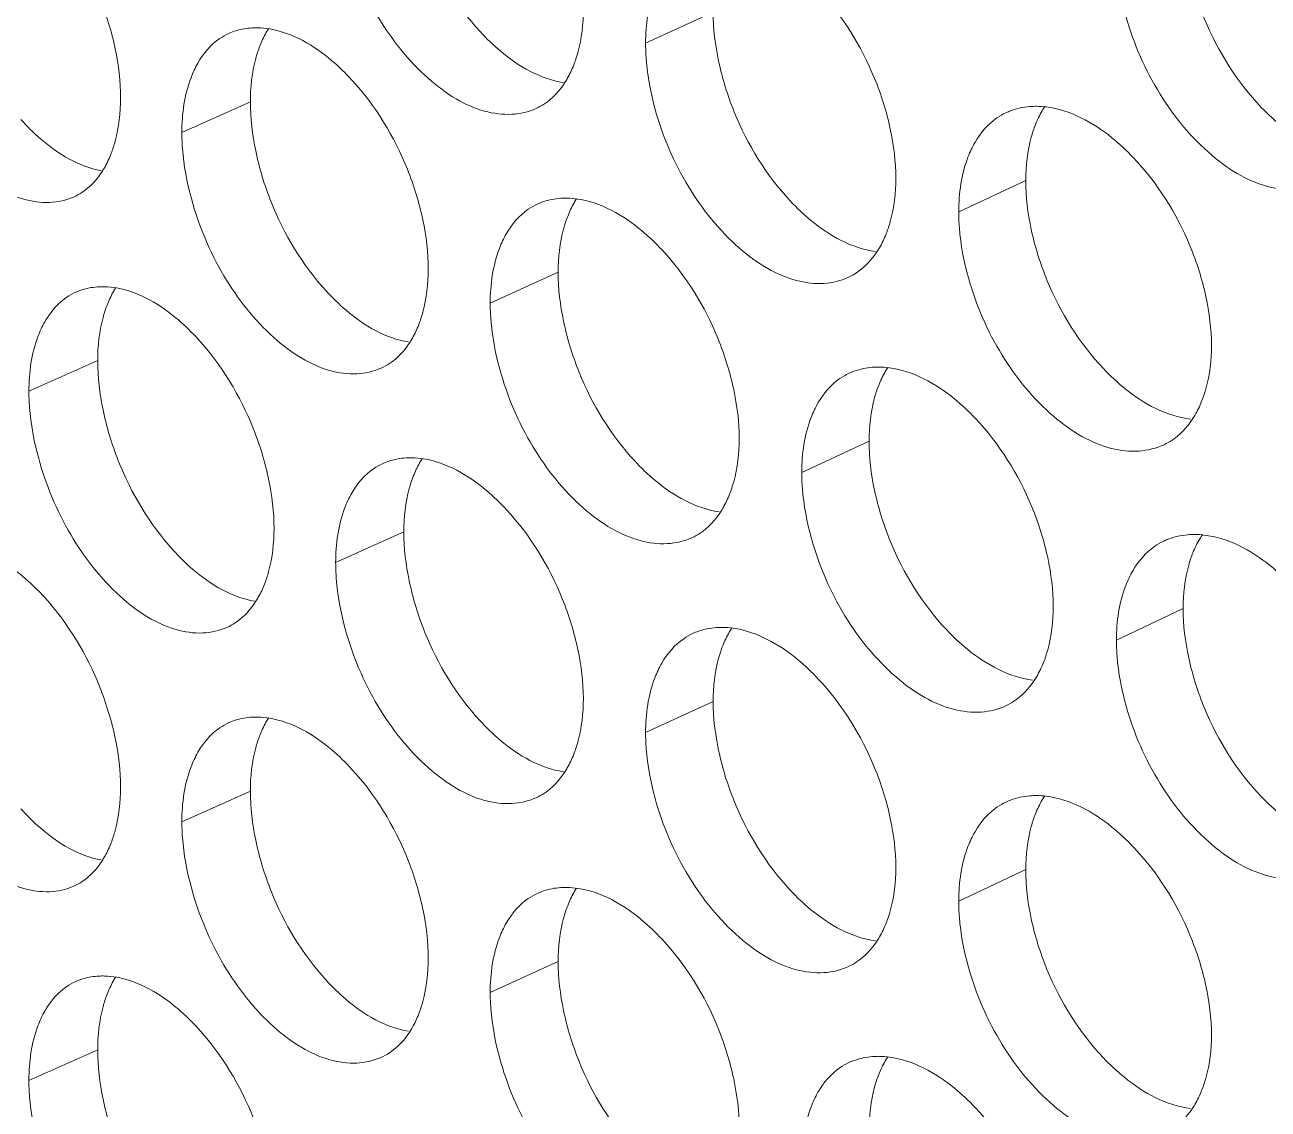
# Model space of a CAD drawing. Header units: millimetres. Extents: x 1177 to 4147, y 93 to 2194.
# Drawn here: x 2559.37 to 2573.57, y 943.65 to 956.04 of the extents above; entities that cross this region are included whole.
import ezdxf

# ---------------------------------------------------------------- set-up
doc = ezdxf.new("R2010")
doc.units = ezdxf.units.MM
doc.header["$LTSCALE"] = 0.1
doc.layers.get('0').update_dxf_attribs({"lineweight": 13})
doc.layers.add('标注', color=251, linetype='Continuous', lineweight=9)

# ---------------------------------------------------------------- blocks, each defined once
blk = doc.blocks.new('02')
at = {"layer": '标注'}
for p, q in [((4436.603, 957.249), (4435.5, 956.741)), ((4429.047, 955.786), (4427.929, 955.286)), ((4441.706, 954.503), (4440.612, 953.99)), ((4434.072, 953.005), (4432.963, 952.5)), ((4426.555, 951.561), (4425.432, 951.063)), ((4426.555, 951.561), (4425.432, 951.063)), ((4439.148, 950.248), (4438.049, 949.737)), ((4431.553, 948.768), (4430.44, 948.265)), ((4431.553, 948.768), (4430.44, 948.265)), ((4444.276, 947.514), (4443.187, 946.999)), ((4436.603, 945.999), (4435.5, 945.491)), ((4436.603, 945.999), (4435.5, 945.491)), ((4429.047, 944.536), (4427.929, 944.036)), ((4441.706, 943.253), (4440.612, 942.74)), ((4441.706, 943.253), (4440.612, 942.74)), ((4434.072, 941.755), (4432.963, 941.25)), ((4426.555, 940.311), (4425.432, 939.813))]:
    blk.add_line(p, q, dxfattribs=at)
for centre, radius, start, end in [((4429.11, 955.981), 1.009, 107.0166, 114.1413), ((4441.831, 954.655), 1.051, 110.5478, 115.181), ((4441.87, 954.31), 1.402, 83.021, 89.4851), ((4434.159, 953.183), 1.026, 108.4653, 114.5554), ((4426.606, 951.763), 1.001, 106.2734, 113.935), ((4426.606, 951.763), 1.001, 106.2734, 113.935), ((4439.261, 950.409), 1.043, 109.8653, 114.9718), ((4439.298, 950.063), 1.393, 82.5184, 89.3404), ((4431.628, 948.954), 1.017, 107.7472, 114.3481), ((4431.628, 948.954), 1.017, 107.7472, 114.3481), ((4444.455, 947.312), 1.411, 83.5175, 89.6286), ((4444.413, 947.658), 1.06, 111.219, 115.391), ((4436.704, 946.168), 1.034, 109.1713, 114.7632), ((4436.704, 946.168), 1.034, 109.1713, 114.7632), ((4436.739, 945.823), 1.384, 82.0095, 89.1943), ((4436.739, 945.823), 1.384, 82.0095, 89.1943), ((4429.11, 944.731), 1.009, 107.0166, 114.1413), ((4441.87, 943.06), 1.402, 83.021, 89.4851), ((4441.87, 943.06), 1.402, 83.021, 89.4851), ((4441.831, 943.405), 1.051, 110.5478, 115.181), ((4441.831, 943.405), 1.051, 110.5478, 115.181), ((4434.159, 941.933), 1.026, 108.4653, 114.5554), ((4426.606, 940.513), 1.001, 106.2734, 113.935), ((4439.298, 938.813), 1.393, 82.5184, 89.3404), ((4439.261, 939.159), 1.043, 109.8653, 114.9718)]:
    blk.add_arc(centre, radius, start, end, dxfattribs=at)
for points, knots in [([(4431.553, 960.018), (4431.553, 959.749), (4431.622, 959.19), (4431.952, 958.109), (4432.41, 957.352), (4432.797, 956.933)], [0, 0, 0, 0, 0.238639, 0.494661, 1, 1, 1, 1]), ([(4426.929, 955.846), (4426.929, 956.116), (4426.86, 956.675), (4426.532, 957.756), (4426.079, 958.514), (4425.696, 958.937)], [0, 0, 0, 0, 0.238635, 0.494751, 1, 1, 1, 1]), ([(4444.276, 958.764), (4444.276, 958.496), (4444.347, 957.937), (4444.686, 956.858), (4445.157, 956.108), (4445.552, 955.695)], [0, 0, 0, 0, 0.238296, 0.493918, 1, 1, 1, 1]), ([(4430.595, 958.436), (4430.715, 957.995), (4431.066, 957.166), (4431.746, 956.306), (4432.379, 955.825), (4432.847, 955.617), (4433.303, 955.556), (4433.588, 955.62), (4433.712, 955.677)], [0, 0, 0, 0, 0.298318, 0.580156, 0.704454, 0.814053, 0.910977, 1, 1, 1, 1]), ([(4435.764, 957.873), (4435.72, 957.796), (4435.555, 957.441), (4435.5, 957.043), (4435.5, 956.741)], [0, 0, 0, 0, 0.225927, 1, 1, 1, 1]), ([(4439.585, 954.538), (4439.585, 954.807), (4439.515, 955.366), (4439.177, 956.445), (4438.711, 957.198), (4438.32, 957.614)], [0, 0, 0, 0, 0.238287, 0.494002, 1, 1, 1, 1]), ([(4434.327, 956.385), (4434.353, 956.452), (4434.449, 956.745), (4434.484, 957.057), (4434.484, 957.294)], [0, 0, 0, 0, 0.23158, 1, 1, 1, 1]), ([(4436.603, 957.249), (4436.603, 956.979), (4436.673, 956.421), (4437.007, 955.341), (4437.47, 954.587), (4437.86, 954.17)], [0, 0, 0, 0, 0.238501, 0.494363, 1, 1, 1, 1]), ([(4443.346, 957.171), (4443.47, 956.729), (4443.834, 955.898), (4444.537, 955.044), (4445.19, 954.573), (4445.673, 954.375), (4446.142, 954.324), (4446.434, 954.397), (4446.561, 954.458)], [0, 0, 0, 0, 0.295999, 0.576706, 0.701098, 0.811352, 0.909467, 1, 1, 1, 1]), ([(4423.101, 957.015), (4423.219, 956.575), (4423.562, 955.748), (4424.227, 954.884), (4424.849, 954.398), (4425.308, 954.185), (4425.756, 954.117), (4426.038, 954.176), (4426.16, 954.231)], [0, 0, 0, 0, 0.299735, 0.582272, 0.706518, 0.81572, 0.911912, 1, 1, 1, 1]), ([(4428.698, 956.902), (4428.646, 956.878), (4428.438, 956.763), (4428.279, 956.573), (4428.19, 956.418)], [0, 0, 0, 0, 0.240345, 1, 1, 1, 1]), ([(4429.168, 956.993), (4429.138, 956.994), (4429.019, 956.992), (4428.9, 956.972), (4428.815, 956.946)], [0, 0, 0, 0, 0.25678, 1, 1, 1, 1]), ([(4429.341, 956.975), (4429.328, 956.953), (4429.274, 956.863), (4429.23, 956.768), (4429.202, 956.694)], [0, 0, 0, 0, 0.242139, 1, 1, 1, 1]), ([(4430.706, 956.14), (4430.604, 956.252), (4430.226, 956.621), (4429.739, 956.912), (4429.364, 956.974)], [0, 0, 0, 0, 0.285061, 1, 1, 1, 1]), ([(4432.797, 956.933), (4432.9, 956.821), (4433.283, 956.448), (4433.779, 956.158), (4434.158, 956.101)], [0, 0, 0, 0, 0.285159, 1, 1, 1, 1]), ([(4429.202, 956.694), (4429.176, 956.628), (4429.081, 956.335), (4429.047, 956.023), (4429.047, 955.786)], [0, 0, 0, 0, 0.231198, 1, 1, 1, 1]), ([(4435.5, 956.741), (4435.5, 956.654), (4435.515, 956.29), (4435.583, 955.929), (4435.657, 955.662)], [0, 0, 0, 0, 0.238286, 1, 1, 1, 1]), ([(4428.19, 956.418), (4428.147, 956.341), (4427.983, 955.986), (4427.929, 955.588), (4427.929, 955.286)], [0, 0, 0, 0, 0.225206, 1, 1, 1, 1]), ([(4434.182, 956.098), (4434.196, 956.12), (4434.251, 956.212), (4434.297, 956.31), (4434.327, 956.385)], [0, 0, 0, 0, 0.242205, 1, 1, 1, 1]), ([(4431.952, 953.055), (4431.952, 953.324), (4431.883, 953.883), (4431.551, 954.964), (4431.092, 955.72), (4430.706, 956.14)], [0, 0, 0, 0, 0.238495, 0.494451, 1, 1, 1, 1]), ([(4433.712, 955.677), (4433.759, 955.698), (4433.945, 955.801), (4434.095, 955.963), (4434.182, 956.098)], [0, 0, 0, 0, 0.242239, 1, 1, 1, 1]), ([(4426.775, 954.939), (4426.8, 955.006), (4426.895, 955.299), (4426.929, 955.61), (4426.929, 955.846)], [0, 0, 0, 0, 0.231134, 1, 1, 1, 1]), ([(4429.047, 955.786), (4429.047, 955.517), (4429.116, 954.958), (4429.444, 953.877), (4429.9, 953.119), (4430.284, 952.699)], [0, 0, 0, 0, 0.238709, 0.494811, 1, 1, 1, 1]), ([(4435.657, 955.662), (4435.778, 955.22), (4436.135, 954.391), (4436.823, 953.533), (4437.464, 953.057), (4437.939, 952.852), (4438.399, 952.795), (4438.688, 952.863), (4438.813, 952.921)], [0, 0, 0, 0, 0.297384, 0.578764, 0.7031, 0.812961, 0.910366, 1, 1, 1, 1]), ([(4441.883, 955.712), (4441.846, 955.712), (4441.703, 955.707), (4441.561, 955.677), (4441.462, 955.64)], [0, 0, 0, 0, 0.257421, 1, 1, 1, 1]), ([(4442.016, 955.708), (4442.001, 955.686), (4441.943, 955.592), (4441.895, 955.491), (4441.864, 955.413)], [0, 0, 0, 0, 0.24229, 1, 1, 1, 1]), ([(4443.46, 954.877), (4443.352, 954.991), (4442.951, 955.367), (4442.433, 955.654), (4442.04, 955.701)], [0, 0, 0, 0, 0.2848, 1, 1, 1, 1]), ([(4445.552, 955.695), (4445.662, 955.58), (4446.067, 955.201), (4446.594, 954.916), (4446.991, 954.874)], [0, 0, 0, 0, 0.28484, 1, 1, 1, 1]), ([(4425.3, 955.498), (4425.4, 955.387), (4425.769, 955.018), (4426.246, 954.726), (4426.614, 954.661)], [0, 0, 0, 0, 0.285283, 1, 1, 1, 1]), ([(4441.383, 955.607), (4441.332, 955.583), (4441.127, 955.465), (4440.967, 955.277), (4440.878, 955.122)], [0, 0, 0, 0, 0.241405, 1, 1, 1, 1]), ([(4441.864, 955.413), (4441.838, 955.346), (4441.74, 955.053), (4441.706, 954.74), (4441.706, 954.503)], [0, 0, 0, 0, 0.231941, 1, 1, 1, 1]), ([(4427.929, 955.286), (4427.929, 955.199), (4427.944, 954.835), (4428.011, 954.474), (4428.084, 954.206)], [0, 0, 0, 0, 0.238197, 1, 1, 1, 1]), ([(4440.878, 955.122), (4440.833, 955.046), (4440.667, 954.691), (4440.612, 954.292), (4440.612, 953.99)], [0, 0, 0, 0, 0.226413, 1, 1, 1, 1]), ([(4426.637, 954.662), (4426.65, 954.683), (4426.703, 954.772), (4426.746, 954.866), (4426.775, 954.939)], [0, 0, 0, 0, 0.242135, 1, 1, 1, 1]), ([(4444.738, 951.807), (4444.738, 952.076), (4444.667, 952.634), (4444.326, 953.713), (4443.855, 954.463), (4443.46, 954.877)], [0, 0, 0, 0, 0.23815, 0.493704, 1, 1, 1, 1]), ([(4426.16, 954.231), (4426.208, 954.252), (4426.399, 954.355), (4426.55, 954.523), (4426.637, 954.662)], [0, 0, 0, 0, 0.241404, 1, 1, 1, 1]), ([(4439.427, 953.629), (4439.453, 953.696), (4439.55, 953.989), (4439.585, 954.301), (4439.585, 954.538)], [0, 0, 0, 0, 0.231878, 1, 1, 1, 1]), ([(4441.706, 954.503), (4441.706, 954.234), (4441.776, 953.676), (4442.114, 952.596), (4442.582, 951.845), (4442.975, 951.43)], [0, 0, 0, 0, 0.238364, 0.494066, 1, 1, 1, 1]), ([(4428.084, 954.206), (4428.203, 953.766), (4428.552, 952.937), (4429.226, 952.076), (4429.855, 951.594), (4430.321, 951.384), (4430.774, 951.32), (4431.058, 951.383), (4431.182, 951.439)], [0, 0, 0, 0, 0.298788, 0.580857, 0.705138, 0.814605, 0.911286, 1, 1, 1, 1]), ([(4434.215, 954.212), (4434.182, 954.213), (4434.053, 954.21), (4433.925, 954.186), (4433.835, 954.156)], [0, 0, 0, 0, 0.257054, 1, 1, 1, 1]), ([(4434.372, 954.2), (4434.358, 954.179), (4434.303, 954.087), (4434.257, 953.99), (4434.228, 953.914)], [0, 0, 0, 0, 0.242189, 1, 1, 1, 1]), ([(4435.769, 953.367), (4435.664, 953.479), (4435.277, 953.852), (4434.778, 954.141), (4434.396, 954.197)], [0, 0, 0, 0, 0.284973, 1, 1, 1, 1]), ([(4433.733, 954.116), (4433.681, 954.092), (4433.475, 953.976), (4433.315, 953.787), (4433.226, 953.632)], [0, 0, 0, 0, 0.240785, 1, 1, 1, 1]), ([(4437.86, 954.17), (4437.966, 954.056), (4438.358, 953.681), (4438.866, 953.393), (4439.253, 953.342)], [0, 0, 0, 0, 0.285047, 1, 1, 1, 1]), ([(4440.612, 953.99), (4440.612, 953.903), (4440.627, 953.54), (4440.696, 953.179), (4440.77, 952.912)], [0, 0, 0, 0, 0.238347, 1, 1, 1, 1]), ([(4434.228, 953.914), (4434.202, 953.848), (4434.106, 953.554), (4434.072, 953.242), (4434.072, 953.005)], [0, 0, 0, 0, 0.231495, 1, 1, 1, 1]), ([(4433.226, 953.632), (4433.182, 953.556), (4433.018, 953.2), (4432.963, 952.802), (4432.963, 952.5)], [0, 0, 0, 0, 0.225686, 1, 1, 1, 1]), ([(4439.277, 953.336), (4439.291, 953.359), (4439.349, 953.452), (4439.396, 953.552), (4439.427, 953.629)], [0, 0, 0, 0, 0.242268, 1, 1, 1, 1]), ([(4437.028, 950.288), (4437.028, 950.557), (4436.958, 951.116), (4436.622, 952.196), (4436.159, 952.949), (4435.769, 953.367)], [0, 0, 0, 0, 0.238356, 0.494151, 1, 1, 1, 1]), ([(4438.813, 952.921), (4438.859, 952.943), (4439.042, 953.045), (4439.19, 953.204), (4439.277, 953.336)], [0, 0, 0, 0, 0.242755, 1, 1, 1, 1]), ([(4431.796, 952.147), (4431.822, 952.214), (4431.918, 952.507), (4431.952, 952.818), (4431.952, 953.055)], [0, 0, 0, 0, 0.231431, 1, 1, 1, 1]), ([(4434.072, 953.005), (4434.072, 952.736), (4434.141, 952.177), (4434.473, 951.097), (4434.934, 950.342), (4435.322, 949.924)], [0, 0, 0, 0, 0.23857, 0.494512, 1, 1, 1, 1]), ([(4440.77, 952.912), (4440.893, 952.47), (4441.255, 951.639), (4441.953, 950.784), (4442.602, 950.312), (4443.082, 950.111), (4443.548, 950.058), (4443.839, 950.13), (4443.965, 950.189)], [0, 0, 0, 0, 0.296459, 0.577388, 0.701761, 0.811885, 0.909764, 1, 1, 1, 1]), ([(4426.2, 952.678), (4426.095, 952.632), (4425.895, 952.495), (4425.752, 952.301), (4425.692, 952.194)], [0, 0, 0, 0, 0.481736, 1, 1, 1, 1]), ([(4426.2, 952.678), (4426.095, 952.632), (4425.895, 952.495), (4425.752, 952.301), (4425.692, 952.194)], [0, 0, 0, 0, 0.481736, 1, 1, 1, 1]), ([(4426.665, 952.767), (4426.635, 952.768), (4426.521, 952.766), (4426.407, 952.748), (4426.325, 952.724)], [0, 0, 0, 0, 0.256633, 1, 1, 1, 1]), ([(4426.665, 952.767), (4426.635, 952.768), (4426.521, 952.766), (4426.407, 952.748), (4426.325, 952.724)], [0, 0, 0, 0, 0.256633, 1, 1, 1, 1]), ([(4426.845, 952.746), (4426.832, 952.724), (4426.78, 952.635), (4426.737, 952.541), (4426.708, 952.468)], [0, 0, 0, 0, 0.242119, 1, 1, 1, 1]), ([(4426.845, 952.746), (4426.832, 952.724), (4426.78, 952.635), (4426.737, 952.541), (4426.708, 952.468)], [0, 0, 0, 0, 0.242119, 1, 1, 1, 1]), ([(4428.194, 951.911), (4428.093, 952.022), (4427.72, 952.39), (4427.239, 952.681), (4426.868, 952.747)], [0, 0, 0, 0, 0.285096, 1, 1, 1, 1]), ([(4428.194, 951.911), (4428.093, 952.022), (4427.72, 952.39), (4427.239, 952.681), (4426.868, 952.747)], [0, 0, 0, 0, 0.285096, 1, 1, 1, 1]), ([(4430.284, 952.699), (4430.387, 952.587), (4430.765, 952.216), (4431.254, 951.925), (4431.631, 951.865)], [0, 0, 0, 0, 0.285206, 1, 1, 1, 1]), ([(4426.708, 952.468), (4426.683, 952.402), (4426.588, 952.109), (4426.555, 951.797), (4426.555, 951.561)], [0, 0, 0, 0, 0.23105, 1, 1, 1, 1]), ([(4426.708, 952.468), (4426.683, 952.402), (4426.588, 952.109), (4426.555, 951.797), (4426.555, 951.561)], [0, 0, 0, 0, 0.23105, 1, 1, 1, 1]), ([(4432.963, 952.5), (4432.963, 952.413), (4432.978, 952.049), (4433.046, 951.688), (4433.119, 951.421)], [0, 0, 0, 0, 0.238256, 1, 1, 1, 1]), ([(4425.692, 952.194), (4425.648, 952.118), (4425.485, 951.763), (4425.432, 951.365), (4425.432, 951.063)], [0, 0, 0, 0, 0.224968, 1, 1, 1, 1]), ([(4425.692, 952.194), (4425.648, 952.118), (4425.485, 951.763), (4425.432, 951.365), (4425.432, 951.063)], [0, 0, 0, 0, 0.224968, 1, 1, 1, 1]), ([(4431.654, 951.864), (4431.667, 951.885), (4431.722, 951.976), (4431.767, 952.073), (4431.796, 952.147)], [0, 0, 0, 0, 0.242178, 1, 1, 1, 1]), ([(4429.434, 948.823), (4429.434, 949.092), (4429.365, 949.651), (4429.035, 950.732), (4428.579, 951.489), (4428.194, 951.911)], [0, 0, 0, 0, 0.238564, 0.494601, 1, 1, 1, 1]), ([(4429.434, 948.823), (4429.434, 949.092), (4429.365, 949.651), (4429.035, 950.732), (4428.579, 951.489), (4428.194, 951.911)], [0, 0, 0, 0, 0.238564, 0.494601, 1, 1, 1, 1]), ([(4431.182, 951.439), (4431.229, 951.46), (4431.417, 951.563), (4431.567, 951.727), (4431.654, 951.864)], [0, 0, 0, 0, 0.241969, 1, 1, 1, 1]), ([(4444.578, 950.897), (4444.605, 950.964), (4444.703, 951.257), (4444.738, 951.57), (4444.738, 951.807)], [0, 0, 0, 0, 0.232176, 1, 1, 1, 1]), ([(4426.555, 951.561), (4426.555, 951.291), (4426.623, 950.732), (4426.95, 949.65), (4427.402, 948.892), (4427.785, 948.47)], [0, 0, 0, 0, 0.238779, 0.49496, 1, 1, 1, 1]), ([(4426.555, 951.561), (4426.555, 951.291), (4426.623, 950.732), (4426.95, 949.65), (4427.402, 948.892), (4427.785, 948.47)], [0, 0, 0, 0, 0.238779, 0.49496, 1, 1, 1, 1]), ([(4433.119, 951.421), (4433.24, 950.98), (4433.594, 950.15), (4434.278, 949.291), (4434.915, 948.813), (4435.386, 948.607), (4435.845, 948.547), (4436.132, 948.614), (4436.256, 948.671)], [0, 0, 0, 0, 0.29785, 0.579458, 0.703775, 0.813505, 0.91067, 1, 1, 1, 1]), ([(4438.82, 951.354), (4438.769, 951.33), (4438.563, 951.213), (4438.404, 951.024), (4438.314, 950.87)], [0, 0, 0, 0, 0.241203, 1, 1, 1, 1]), ([(4439.314, 951.456), (4439.278, 951.456), (4439.14, 951.452), (4439.003, 951.424), (4438.906, 951.389)], [0, 0, 0, 0, 0.257304, 1, 1, 1, 1]), ([(4439.455, 951.45), (4439.441, 951.428), (4439.383, 951.334), (4439.336, 951.235), (4439.306, 951.157)], [0, 0, 0, 0, 0.242253, 1, 1, 1, 1]), ([(4440.884, 950.618), (4440.776, 950.731), (4440.38, 951.106), (4439.868, 951.393), (4439.479, 951.444)], [0, 0, 0, 0, 0.284863, 1, 1, 1, 1]), ([(4442.975, 951.43), (4443.084, 951.316), (4443.484, 950.938), (4444.005, 950.652), (4444.398, 950.607)], [0, 0, 0, 0, 0.284914, 1, 1, 1, 1]), ([(4439.306, 951.157), (4439.279, 951.091), (4439.183, 950.797), (4439.148, 950.485), (4439.148, 950.248)], [0, 0, 0, 0, 0.231792, 1, 1, 1, 1]), ([(4425.432, 951.063), (4425.432, 950.976), (4425.447, 950.612), (4425.514, 950.251), (4425.586, 949.983)], [0, 0, 0, 0, 0.238168, 1, 1, 1, 1]), ([(4425.432, 951.063), (4425.432, 950.976), (4425.447, 950.612), (4425.514, 950.251), (4425.586, 949.983)], [0, 0, 0, 0, 0.238168, 1, 1, 1, 1]), ([(4438.314, 950.87), (4438.27, 950.793), (4438.104, 950.438), (4438.049, 950.039), (4438.049, 949.737)], [0, 0, 0, 0, 0.22617, 1, 1, 1, 1]), ([(4444.423, 950.599), (4444.438, 950.621), (4444.498, 950.717), (4444.547, 950.818), (4444.578, 950.897)], [0, 0, 0, 0, 0.242345, 1, 1, 1, 1]), ([(4442.155, 947.545), (4442.155, 947.814), (4442.085, 948.372), (4441.745, 949.451), (4441.276, 950.203), (4440.884, 950.618)], [0, 0, 0, 0, 0.238218, 0.493853, 1, 1, 1, 1]), ([(4443.965, 950.189), (4444.01, 950.211), (4444.191, 950.313), (4444.337, 950.469), (4444.423, 950.599)], [0, 0, 0, 0, 0.243242, 1, 1, 1, 1]), ([(4436.87, 949.379), (4436.897, 949.446), (4436.993, 949.739), (4437.028, 950.051), (4437.028, 950.288)], [0, 0, 0, 0, 0.231729, 1, 1, 1, 1]), ([(4439.148, 950.248), (4439.148, 949.979), (4439.218, 949.42), (4439.554, 948.34), (4440.02, 947.588), (4440.411, 947.172)], [0, 0, 0, 0, 0.238432, 0.494215, 1, 1, 1, 1]), ([(4425.586, 949.983), (4425.704, 949.543), (4426.05, 948.715), (4426.72, 947.852), (4427.345, 947.368), (4427.808, 947.156), (4428.258, 947.09), (4428.542, 947.152), (4428.664, 947.207)], [0, 0, 0, 0, 0.299261, 0.581563, 0.705826, 0.815161, 0.911598, 1, 1, 1, 1]), ([(4425.586, 949.983), (4425.704, 949.543), (4426.05, 948.715), (4426.72, 947.852), (4427.345, 947.368), (4427.808, 947.156), (4428.258, 947.09), (4428.542, 947.152), (4428.664, 947.207)], [0, 0, 0, 0, 0.299261, 0.581563, 0.705826, 0.815161, 0.911598, 1, 1, 1, 1]), ([(4431.685, 949.975), (4431.653, 949.975), (4431.53, 949.973), (4431.406, 949.951), (4431.318, 949.923)], [0, 0, 0, 0, 0.25692, 1, 1, 1, 1]), ([(4431.685, 949.975), (4431.653, 949.975), (4431.53, 949.973), (4431.406, 949.951), (4431.318, 949.923)], [0, 0, 0, 0, 0.25692, 1, 1, 1, 1]), ([(4431.85, 949.96), (4431.836, 949.938), (4431.782, 949.847), (4431.737, 949.751), (4431.708, 949.676)], [0, 0, 0, 0, 0.242162, 1, 1, 1, 1]), ([(4431.85, 949.96), (4431.836, 949.938), (4431.782, 949.847), (4431.737, 949.751), (4431.708, 949.676)], [0, 0, 0, 0, 0.242162, 1, 1, 1, 1]), ([(4433.231, 949.125), (4433.127, 949.237), (4432.745, 949.609), (4432.252, 949.898), (4431.873, 949.958)], [0, 0, 0, 0, 0.28502, 1, 1, 1, 1]), ([(4433.231, 949.125), (4433.127, 949.237), (4432.745, 949.609), (4432.252, 949.898), (4431.873, 949.958)], [0, 0, 0, 0, 0.28502, 1, 1, 1, 1]), ([(4431.209, 949.881), (4431.157, 949.857), (4430.95, 949.742), (4430.791, 949.552), (4430.702, 949.397)], [0, 0, 0, 0, 0.240568, 1, 1, 1, 1]), ([(4431.209, 949.881), (4431.157, 949.857), (4430.95, 949.742), (4430.791, 949.552), (4430.702, 949.397)], [0, 0, 0, 0, 0.240568, 1, 1, 1, 1]), ([(4435.322, 949.924), (4435.427, 949.811), (4435.814, 949.437), (4436.316, 949.148), (4436.699, 949.094)], [0, 0, 0, 0, 0.285106, 1, 1, 1, 1]), ([(4438.049, 949.737), (4438.049, 949.651), (4438.064, 949.287), (4438.133, 948.926), (4438.207, 948.659)], [0, 0, 0, 0, 0.238316, 1, 1, 1, 1]), ([(4431.708, 949.676), (4431.682, 949.61), (4431.587, 949.316), (4431.553, 949.005), (4431.553, 948.768)], [0, 0, 0, 0, 0.231346, 1, 1, 1, 1]), ([(4431.708, 949.676), (4431.682, 949.61), (4431.587, 949.316), (4431.553, 949.005), (4431.553, 948.768)], [0, 0, 0, 0, 0.231346, 1, 1, 1, 1]), ([(4430.702, 949.397), (4430.658, 949.321), (4430.494, 948.965), (4430.44, 948.567), (4430.44, 948.265)], [0, 0, 0, 0, 0.225445, 1, 1, 1, 1]), ([(4430.702, 949.397), (4430.658, 949.321), (4430.494, 948.965), (4430.44, 948.567), (4430.44, 948.265)], [0, 0, 0, 0, 0.225445, 1, 1, 1, 1]), ([(4436.723, 949.089), (4436.737, 949.111), (4436.794, 949.204), (4436.84, 949.303), (4436.87, 949.379)], [0, 0, 0, 0, 0.242235, 1, 1, 1, 1]), ([(4434.484, 946.044), (4434.484, 946.313), (4434.414, 946.871), (4434.08, 947.952), (4433.619, 948.707), (4433.231, 949.125)], [0, 0, 0, 0, 0.238425, 0.494301, 1, 1, 1, 1]), ([(4434.484, 946.044), (4434.484, 946.313), (4434.414, 946.871), (4434.08, 947.952), (4433.619, 948.707), (4433.231, 949.125)], [0, 0, 0, 0, 0.238425, 0.494301, 1, 1, 1, 1]), ([(4436.256, 948.671), (4436.303, 948.692), (4436.487, 948.795), (4436.636, 948.956), (4436.723, 949.089)], [0, 0, 0, 0, 0.242501, 1, 1, 1, 1]), ([(4429.279, 947.915), (4429.305, 947.982), (4429.4, 948.275), (4429.434, 948.586), (4429.434, 948.823)], [0, 0, 0, 0, 0.231283, 1, 1, 1, 1]), ([(4429.279, 947.915), (4429.305, 947.982), (4429.4, 948.275), (4429.434, 948.586), (4429.434, 948.823)], [0, 0, 0, 0, 0.231283, 1, 1, 1, 1]), ([(4431.553, 948.768), (4431.553, 948.499), (4431.622, 947.94), (4431.952, 946.859), (4432.41, 946.102), (4432.797, 945.683)], [0, 0, 0, 0, 0.238639, 0.494661, 1, 1, 1, 1]), ([(4431.553, 948.768), (4431.553, 948.499), (4431.622, 947.94), (4431.952, 946.859), (4432.41, 946.102), (4432.797, 945.683)], [0, 0, 0, 0, 0.238639, 0.494661, 1, 1, 1, 1]), ([(4444.464, 948.723), (4444.426, 948.723), (4444.279, 948.718), (4444.132, 948.686), (4444.03, 948.646)], [0, 0, 0, 0, 0.257534, 1, 1, 1, 1]), ([(4444.59, 948.723), (4444.575, 948.7), (4444.515, 948.605), (4444.467, 948.504), (4444.435, 948.425)], [0, 0, 0, 0, 0.242329, 1, 1, 1, 1]), ([(4446.05, 947.892), (4445.94, 948.007), (4445.535, 948.384), (4445.01, 948.67), (4444.615, 948.714)], [0, 0, 0, 0, 0.284731, 1, 1, 1, 1]), ([(4425.696, 947.687), (4425.596, 947.797), (4425.227, 948.164), (4424.752, 948.456), (4424.385, 948.524)], [0, 0, 0, 0, 0.285125, 1, 1, 1, 1]), ([(4438.207, 948.659), (4438.329, 948.217), (4438.688, 947.387), (4439.382, 946.53), (4440.027, 946.056), (4440.504, 945.854), (4440.967, 945.799), (4441.257, 945.868), (4441.383, 945.927)], [0, 0, 0, 0, 0.29692, 0.578074, 0.702428, 0.812421, 0.910064, 1, 1, 1, 1]), ([(4443.959, 948.616), (4443.908, 948.591), (4443.703, 948.473), (4443.544, 948.286), (4443.454, 948.131)], [0, 0, 0, 0, 0.241601, 1, 1, 1, 1]), ([(4427.785, 948.47), (4427.887, 948.359), (4428.26, 947.989), (4428.743, 947.698), (4429.116, 947.635)], [0, 0, 0, 0, 0.285248, 1, 1, 1, 1]), ([(4427.785, 948.47), (4427.887, 948.359), (4428.26, 947.989), (4428.743, 947.698), (4429.116, 947.635)], [0, 0, 0, 0, 0.285248, 1, 1, 1, 1]), ([(4444.435, 948.425), (4444.409, 948.358), (4444.311, 948.064), (4444.276, 947.752), (4444.276, 947.514)], [0, 0, 0, 0, 0.232089, 1, 1, 1, 1]), ([(4430.44, 948.265), (4430.44, 948.178), (4430.455, 947.814), (4430.522, 947.453), (4430.595, 947.186)], [0, 0, 0, 0, 0.238227, 1, 1, 1, 1]), ([(4430.44, 948.265), (4430.44, 948.178), (4430.455, 947.814), (4430.522, 947.453), (4430.595, 947.186)], [0, 0, 0, 0, 0.238227, 1, 1, 1, 1]), ([(4443.454, 948.131), (4443.41, 948.055), (4443.243, 947.7), (4443.187, 947.301), (4443.187, 946.999)], [0, 0, 0, 0, 0.226658, 1, 1, 1, 1]), ([(4429.139, 947.635), (4429.152, 947.656), (4429.206, 947.746), (4429.25, 947.841), (4429.279, 947.915)], [0, 0, 0, 0, 0.242155, 1, 1, 1, 1]), ([(4429.139, 947.635), (4429.152, 947.656), (4429.206, 947.746), (4429.25, 947.841), (4429.279, 947.915)], [0, 0, 0, 0, 0.242155, 1, 1, 1, 1]), ([(4426.929, 944.596), (4426.929, 944.866), (4426.86, 945.425), (4426.532, 946.506), (4426.079, 947.264), (4425.696, 947.687)], [0, 0, 0, 0, 0.238635, 0.494751, 1, 1, 1, 1]), ([(4428.664, 947.207), (4428.712, 947.228), (4428.901, 947.331), (4429.052, 947.497), (4429.139, 947.635)], [0, 0, 0, 0, 0.24169, 1, 1, 1, 1]), ([(4428.664, 947.207), (4428.712, 947.228), (4428.901, 947.331), (4429.052, 947.497), (4429.139, 947.635)], [0, 0, 0, 0, 0.24169, 1, 1, 1, 1]), ([(4441.996, 946.635), (4442.023, 946.702), (4442.12, 946.995), (4442.155, 947.307), (4442.155, 947.545)], [0, 0, 0, 0, 0.232027, 1, 1, 1, 1]), ([(4444.276, 947.514), (4444.276, 947.246), (4444.347, 946.687), (4444.686, 945.608), (4445.157, 944.858), (4445.552, 944.445)], [0, 0, 0, 0, 0.238296, 0.493918, 1, 1, 1, 1]), ([(4430.595, 947.186), (4430.715, 946.745), (4431.066, 945.916), (4431.746, 945.056), (4432.379, 944.575), (4432.847, 944.367), (4433.303, 944.306), (4433.588, 944.37), (4433.712, 944.427)], [0, 0, 0, 0, 0.298318, 0.580156, 0.704454, 0.814053, 0.910977, 1, 1, 1, 1]), ([(4430.595, 947.186), (4430.715, 946.745), (4431.066, 945.916), (4431.746, 945.056), (4432.379, 944.575), (4432.847, 944.367), (4433.303, 944.306), (4433.588, 944.37), (4433.712, 944.427)], [0, 0, 0, 0, 0.298318, 0.580156, 0.704454, 0.814053, 0.910977, 1, 1, 1, 1]), ([(4436.27, 947.107), (4436.219, 947.083), (4436.013, 946.967), (4435.853, 946.778), (4435.764, 946.623)], [0, 0, 0, 0, 0.240997, 1, 1, 1, 1]), ([(4436.27, 947.107), (4436.219, 947.083), (4436.013, 946.967), (4435.853, 946.778), (4435.764, 946.623)], [0, 0, 0, 0, 0.240997, 1, 1, 1, 1]), ([(4436.758, 947.206), (4436.724, 947.207), (4436.59, 947.203), (4436.457, 947.177), (4436.364, 947.145)], [0, 0, 0, 0, 0.257182, 1, 1, 1, 1]), ([(4436.758, 947.206), (4436.724, 947.207), (4436.59, 947.203), (4436.457, 947.177), (4436.364, 947.145)], [0, 0, 0, 0, 0.257182, 1, 1, 1, 1]), ([(4436.907, 947.197), (4436.893, 947.175), (4436.837, 947.083), (4436.79, 946.984), (4436.76, 946.908)], [0, 0, 0, 0, 0.24222, 1, 1, 1, 1]), ([(4436.907, 947.197), (4436.893, 947.175), (4436.837, 947.083), (4436.79, 946.984), (4436.76, 946.908)], [0, 0, 0, 0, 0.24222, 1, 1, 1, 1]), ([(4438.32, 946.364), (4438.214, 946.477), (4437.822, 946.851), (4437.316, 947.139), (4436.931, 947.193)], [0, 0, 0, 0, 0.284921, 1, 1, 1, 1]), ([(4438.32, 946.364), (4438.214, 946.477), (4437.822, 946.851), (4437.316, 947.139), (4436.931, 947.193)], [0, 0, 0, 0, 0.284921, 1, 1, 1, 1]), ([(4440.411, 947.172), (4440.518, 947.058), (4440.914, 946.682), (4441.429, 946.395), (4441.819, 946.347)], [0, 0, 0, 0, 0.284983, 1, 1, 1, 1]), ([(4436.76, 946.908), (4436.734, 946.841), (4436.638, 946.548), (4436.603, 946.236), (4436.603, 945.999)], [0, 0, 0, 0, 0.231643, 1, 1, 1, 1]), ([(4436.76, 946.908), (4436.734, 946.841), (4436.638, 946.548), (4436.603, 946.236), (4436.603, 945.999)], [0, 0, 0, 0, 0.231643, 1, 1, 1, 1]), ([(4443.187, 946.999), (4443.187, 946.912), (4443.202, 946.548), (4443.271, 946.188), (4443.346, 945.921)], [0, 0, 0, 0, 0.238377, 1, 1, 1, 1]), ([(4435.764, 946.623), (4435.72, 946.546), (4435.555, 946.191), (4435.5, 945.793), (4435.5, 945.491)], [0, 0, 0, 0, 0.225927, 1, 1, 1, 1]), ([(4435.764, 946.623), (4435.72, 946.546), (4435.555, 946.191), (4435.5, 945.793), (4435.5, 945.491)], [0, 0, 0, 0, 0.225927, 1, 1, 1, 1]), ([(4441.844, 946.339), (4441.858, 946.362), (4441.917, 946.456), (4441.965, 946.557), (4441.996, 946.635)], [0, 0, 0, 0, 0.242305, 1, 1, 1, 1]), ([(4439.585, 943.288), (4439.585, 943.557), (4439.515, 944.116), (4439.177, 945.195), (4438.711, 945.948), (4438.32, 946.364)], [0, 0, 0, 0, 0.238287, 0.494002, 1, 1, 1, 1]), ([(4439.585, 943.288), (4439.585, 943.557), (4439.515, 944.116), (4439.177, 945.195), (4438.711, 945.948), (4438.32, 946.364)], [0, 0, 0, 0, 0.238287, 0.494002, 1, 1, 1, 1]), ([(4441.383, 945.927), (4441.428, 945.949), (4441.61, 946.051), (4441.757, 946.208), (4441.844, 946.339)], [0, 0, 0, 0, 0.243002, 1, 1, 1, 1]), ([(4434.327, 945.135), (4434.353, 945.202), (4434.449, 945.495), (4434.484, 945.807), (4434.484, 946.044)], [0, 0, 0, 0, 0.23158, 1, 1, 1, 1]), ([(4434.327, 945.135), (4434.353, 945.202), (4434.449, 945.495), (4434.484, 945.807), (4434.484, 946.044)], [0, 0, 0, 0, 0.23158, 1, 1, 1, 1]), ([(4436.603, 945.999), (4436.603, 945.729), (4436.673, 945.171), (4437.007, 944.091), (4437.47, 943.337), (4437.86, 942.92)], [0, 0, 0, 0, 0.238501, 0.494363, 1, 1, 1, 1]), ([(4436.603, 945.999), (4436.603, 945.729), (4436.673, 945.171), (4437.007, 944.091), (4437.47, 943.337), (4437.86, 942.92)], [0, 0, 0, 0, 0.238501, 0.494363, 1, 1, 1, 1]), ([(4443.346, 945.921), (4443.47, 945.479), (4443.834, 944.648), (4444.537, 943.794), (4445.19, 943.323), (4445.673, 943.125), (4446.142, 943.074), (4446.434, 943.147), (4446.561, 943.208)], [0, 0, 0, 0, 0.295999, 0.576706, 0.701098, 0.811352, 0.909467, 1, 1, 1, 1]), ([(4423.101, 945.765), (4423.219, 945.325), (4423.562, 944.498), (4424.227, 943.634), (4424.849, 943.148), (4425.308, 942.935), (4425.756, 942.867), (4426.038, 942.926), (4426.16, 942.981)], [0, 0, 0, 0, 0.299735, 0.582272, 0.706518, 0.81572, 0.911912, 1, 1, 1, 1]), ([(4429.168, 945.743), (4429.138, 945.744), (4429.019, 945.742), (4428.9, 945.722), (4428.815, 945.696)], [0, 0, 0, 0, 0.25678, 1, 1, 1, 1]), ([(4429.341, 945.725), (4429.328, 945.703), (4429.274, 945.613), (4429.23, 945.518), (4429.202, 945.444)], [0, 0, 0, 0, 0.242139, 1, 1, 1, 1]), ([(4430.706, 944.89), (4430.604, 945.002), (4430.226, 945.371), (4429.739, 945.662), (4429.364, 945.724)], [0, 0, 0, 0, 0.285061, 1, 1, 1, 1]), ([(4432.797, 945.683), (4432.9, 945.571), (4433.283, 945.198), (4433.779, 944.908), (4434.158, 944.851)], [0, 0, 0, 0, 0.285159, 1, 1, 1, 1]), ([(4432.797, 945.683), (4432.9, 945.571), (4433.283, 945.198), (4433.779, 944.908), (4434.158, 944.851)], [0, 0, 0, 0, 0.285159, 1, 1, 1, 1]), ([(4428.698, 945.652), (4428.646, 945.628), (4428.438, 945.513), (4428.279, 945.323), (4428.19, 945.168)], [0, 0, 0, 0, 0.240345, 1, 1, 1, 1]), ([(4435.5, 945.491), (4435.5, 945.404), (4435.515, 945.04), (4435.583, 944.679), (4435.657, 944.412)], [0, 0, 0, 0, 0.238286, 1, 1, 1, 1]), ([(4435.5, 945.491), (4435.5, 945.404), (4435.515, 945.04), (4435.583, 944.679), (4435.657, 944.412)], [0, 0, 0, 0, 0.238286, 1, 1, 1, 1]), ([(4429.202, 945.444), (4429.176, 945.378), (4429.081, 945.085), (4429.047, 944.773), (4429.047, 944.536)], [0, 0, 0, 0, 0.231198, 1, 1, 1, 1]), ([(4428.19, 945.168), (4428.147, 945.091), (4427.983, 944.736), (4427.929, 944.338), (4427.929, 944.036)], [0, 0, 0, 0, 0.225206, 1, 1, 1, 1]), ([(4434.182, 944.848), (4434.196, 944.87), (4434.251, 944.962), (4434.297, 945.06), (4434.327, 945.135)], [0, 0, 0, 0, 0.242205, 1, 1, 1, 1]), ([(4434.182, 944.848), (4434.196, 944.87), (4434.251, 944.962), (4434.297, 945.06), (4434.327, 945.135)], [0, 0, 0, 0, 0.242205, 1, 1, 1, 1]), ([(4431.952, 941.805), (4431.952, 942.074), (4431.883, 942.633), (4431.551, 943.714), (4431.092, 944.47), (4430.706, 944.89)], [0, 0, 0, 0, 0.238495, 0.494451, 1, 1, 1, 1]), ([(4433.712, 944.427), (4433.759, 944.448), (4433.945, 944.551), (4434.095, 944.713), (4434.182, 944.848)], [0, 0, 0, 0, 0.242239, 1, 1, 1, 1]), ([(4433.712, 944.427), (4433.759, 944.448), (4433.945, 944.551), (4434.095, 944.713), (4434.182, 944.848)], [0, 0, 0, 0, 0.242239, 1, 1, 1, 1]), ([(4426.775, 943.689), (4426.8, 943.756), (4426.895, 944.049), (4426.929, 944.36), (4426.929, 944.596)], [0, 0, 0, 0, 0.231134, 1, 1, 1, 1]), ([(4429.047, 944.536), (4429.047, 944.267), (4429.116, 943.708), (4429.444, 942.627), (4429.9, 941.869), (4430.284, 941.449)], [0, 0, 0, 0, 0.238709, 0.494811, 1, 1, 1, 1]), ([(4441.883, 944.462), (4441.846, 944.462), (4441.703, 944.457), (4441.561, 944.427), (4441.462, 944.39)], [0, 0, 0, 0, 0.257421, 1, 1, 1, 1]), ([(4441.883, 944.462), (4441.846, 944.462), (4441.703, 944.457), (4441.561, 944.427), (4441.462, 944.39)], [0, 0, 0, 0, 0.257421, 1, 1, 1, 1]), ([(4442.016, 944.458), (4442.001, 944.436), (4441.943, 944.342), (4441.895, 944.241), (4441.864, 944.163)], [0, 0, 0, 0, 0.24229, 1, 1, 1, 1]), ([(4442.016, 944.458), (4442.001, 944.436), (4441.943, 944.342), (4441.895, 944.241), (4441.864, 944.163)], [0, 0, 0, 0, 0.24229, 1, 1, 1, 1]), ([(4443.46, 943.627), (4443.352, 943.741), (4442.951, 944.117), (4442.433, 944.404), (4442.04, 944.451)], [0, 0, 0, 0, 0.2848, 1, 1, 1, 1]), ([(4443.46, 943.627), (4443.352, 943.741), (4442.951, 944.117), (4442.433, 944.404), (4442.04, 944.451)], [0, 0, 0, 0, 0.2848, 1, 1, 1, 1]), ([(4425.3, 944.248), (4425.4, 944.137), (4425.769, 943.768), (4426.246, 943.476), (4426.614, 943.411)], [0, 0, 0, 0, 0.285283, 1, 1, 1, 1]), ([(4435.657, 944.412), (4435.778, 943.97), (4436.135, 943.141), (4436.823, 942.283), (4437.464, 941.807), (4437.939, 941.602), (4438.399, 941.545), (4438.688, 941.613), (4438.813, 941.671)], [0, 0, 0, 0, 0.297384, 0.578764, 0.7031, 0.812961, 0.910366, 1, 1, 1, 1]), ([(4435.657, 944.412), (4435.778, 943.97), (4436.135, 943.141), (4436.823, 942.283), (4437.464, 941.807), (4437.939, 941.602), (4438.399, 941.545), (4438.688, 941.613), (4438.813, 941.671)], [0, 0, 0, 0, 0.297384, 0.578764, 0.7031, 0.812961, 0.910366, 1, 1, 1, 1]), ([(4441.383, 944.357), (4441.332, 944.333), (4441.127, 944.215), (4440.967, 944.027), (4440.878, 943.872)], [0, 0, 0, 0, 0.241405, 1, 1, 1, 1]), ([(4441.383, 944.357), (4441.332, 944.333), (4441.127, 944.215), (4440.967, 944.027), (4440.878, 943.872)], [0, 0, 0, 0, 0.241405, 1, 1, 1, 1]), ([(4445.552, 944.445), (4445.662, 944.33), (4446.067, 943.951), (4446.594, 943.666), (4446.991, 943.624)], [0, 0, 0, 0, 0.28484, 1, 1, 1, 1]), ([(4441.864, 944.163), (4441.838, 944.096), (4441.74, 943.803), (4441.706, 943.49), (4441.706, 943.253)], [0, 0, 0, 0, 0.231941, 1, 1, 1, 1]), ([(4441.864, 944.163), (4441.838, 944.096), (4441.74, 943.803), (4441.706, 943.49), (4441.706, 943.253)], [0, 0, 0, 0, 0.231941, 1, 1, 1, 1]), ([(4427.929, 944.036), (4427.929, 943.949), (4427.944, 943.585), (4428.011, 943.224), (4428.084, 942.956)], [0, 0, 0, 0, 0.238197, 1, 1, 1, 1]), ([(4440.878, 943.872), (4440.833, 943.796), (4440.667, 943.441), (4440.612, 943.042), (4440.612, 942.74)], [0, 0, 0, 0, 0.226413, 1, 1, 1, 1]), ([(4440.878, 943.872), (4440.833, 943.796), (4440.667, 943.441), (4440.612, 943.042), (4440.612, 942.74)], [0, 0, 0, 0, 0.226413, 1, 1, 1, 1]), ([(4426.637, 943.412), (4426.65, 943.433), (4426.703, 943.522), (4426.746, 943.616), (4426.775, 943.689)], [0, 0, 0, 0, 0.242135, 1, 1, 1, 1]), ([(4444.738, 940.557), (4444.738, 940.826), (4444.667, 941.384), (4444.326, 942.463), (4443.855, 943.213), (4443.46, 943.627)], [0, 0, 0, 0, 0.23815, 0.493704, 1, 1, 1, 1]), ([(4444.738, 940.557), (4444.738, 940.826), (4444.667, 941.384), (4444.326, 942.463), (4443.855, 943.213), (4443.46, 943.627)], [0, 0, 0, 0, 0.23815, 0.493704, 1, 1, 1, 1]), ([(4426.16, 942.981), (4426.208, 943.002), (4426.399, 943.105), (4426.55, 943.273), (4426.637, 943.412)], [0, 0, 0, 0, 0.241404, 1, 1, 1, 1]), ([(4439.427, 942.379), (4439.453, 942.446), (4439.55, 942.739), (4439.585, 943.051), (4439.585, 943.288)], [0, 0, 0, 0, 0.231878, 1, 1, 1, 1]), ([(4439.427, 942.379), (4439.453, 942.446), (4439.55, 942.739), (4439.585, 943.051), (4439.585, 943.288)], [0, 0, 0, 0, 0.231878, 1, 1, 1, 1]), ([(4441.706, 943.253), (4441.706, 942.984), (4441.776, 942.426), (4442.114, 941.346), (4442.582, 940.595), (4442.975, 940.18)], [0, 0, 0, 0, 0.238364, 0.494066, 1, 1, 1, 1]), ([(4441.706, 943.253), (4441.706, 942.984), (4441.776, 942.426), (4442.114, 941.346), (4442.582, 940.595), (4442.975, 940.18)], [0, 0, 0, 0, 0.238364, 0.494066, 1, 1, 1, 1]), ([(4428.084, 942.956), (4428.203, 942.516), (4428.552, 941.687), (4429.226, 940.826), (4429.855, 940.344), (4430.321, 940.134), (4430.774, 940.07), (4431.058, 940.133), (4431.182, 940.189)], [0, 0, 0, 0, 0.298788, 0.580857, 0.705138, 0.814605, 0.911286, 1, 1, 1, 1]), ([(4433.733, 942.866), (4433.681, 942.842), (4433.475, 942.726), (4433.315, 942.537), (4433.226, 942.382)], [0, 0, 0, 0, 0.240785, 1, 1, 1, 1]), ([(4434.215, 942.962), (4434.182, 942.963), (4434.053, 942.96), (4433.925, 942.936), (4433.835, 942.906)], [0, 0, 0, 0, 0.257054, 1, 1, 1, 1]), ([(4434.372, 942.95), (4434.358, 942.929), (4434.303, 942.837), (4434.257, 942.74), (4434.228, 942.664)], [0, 0, 0, 0, 0.242189, 1, 1, 1, 1]), ([(4435.769, 942.117), (4435.664, 942.229), (4435.277, 942.602), (4434.778, 942.891), (4434.396, 942.947)], [0, 0, 0, 0, 0.284973, 1, 1, 1, 1]), ([(4437.86, 942.92), (4437.966, 942.806), (4438.358, 942.431), (4438.866, 942.143), (4439.253, 942.092)], [0, 0, 0, 0, 0.285047, 1, 1, 1, 1]), ([(4437.86, 942.92), (4437.966, 942.806), (4438.358, 942.431), (4438.866, 942.143), (4439.253, 942.092)], [0, 0, 0, 0, 0.285047, 1, 1, 1, 1]), ([(4434.228, 942.664), (4434.202, 942.598), (4434.106, 942.304), (4434.072, 941.992), (4434.072, 941.755)], [0, 0, 0, 0, 0.231495, 1, 1, 1, 1]), ([(4440.612, 942.74), (4440.612, 942.653), (4440.627, 942.29), (4440.696, 941.929), (4440.77, 941.662)], [0, 0, 0, 0, 0.238347, 1, 1, 1, 1]), ([(4440.612, 942.74), (4440.612, 942.653), (4440.627, 942.29), (4440.696, 941.929), (4440.77, 941.662)], [0, 0, 0, 0, 0.238347, 1, 1, 1, 1]), ([(4433.226, 942.382), (4433.182, 942.306), (4433.018, 941.95), (4432.963, 941.552), (4432.963, 941.25)], [0, 0, 0, 0, 0.225686, 1, 1, 1, 1]), ([(4439.277, 942.086), (4439.291, 942.109), (4439.349, 942.202), (4439.396, 942.302), (4439.427, 942.379)], [0, 0, 0, 0, 0.242268, 1, 1, 1, 1]), ([(4439.277, 942.086), (4439.291, 942.109), (4439.349, 942.202), (4439.396, 942.302), (4439.427, 942.379)], [0, 0, 0, 0, 0.242268, 1, 1, 1, 1]), ([(4437.028, 939.038), (4437.028, 939.307), (4436.958, 939.866), (4436.622, 940.946), (4436.159, 941.699), (4435.769, 942.117)], [0, 0, 0, 0, 0.238356, 0.494151, 1, 1, 1, 1]), ([(4438.813, 941.671), (4438.859, 941.693), (4439.042, 941.795), (4439.19, 941.954), (4439.277, 942.086)], [0, 0, 0, 0, 0.242755, 1, 1, 1, 1]), ([(4438.813, 941.671), (4438.859, 941.693), (4439.042, 941.795), (4439.19, 941.954), (4439.277, 942.086)], [0, 0, 0, 0, 0.242755, 1, 1, 1, 1]), ([(4431.796, 940.897), (4431.822, 940.964), (4431.918, 941.257), (4431.952, 941.568), (4431.952, 941.805)], [0, 0, 0, 0, 0.231431, 1, 1, 1, 1]), ([(4434.072, 941.755), (4434.072, 941.486), (4434.141, 940.927), (4434.473, 939.847), (4434.934, 939.092), (4435.322, 938.674)], [0, 0, 0, 0, 0.23857, 0.494512, 1, 1, 1, 1]), ([(4440.77, 941.662), (4440.893, 941.22), (4441.255, 940.389), (4441.953, 939.534), (4442.602, 939.062), (4443.082, 938.861), (4443.548, 938.808), (4443.839, 938.88), (4443.965, 938.939)], [0, 0, 0, 0, 0.296459, 0.577388, 0.701761, 0.811885, 0.909764, 1, 1, 1, 1]), ([(4440.77, 941.662), (4440.893, 941.22), (4441.255, 940.389), (4441.953, 939.534), (4442.602, 939.062), (4443.082, 938.861), (4443.548, 938.808), (4443.839, 938.88), (4443.965, 938.939)], [0, 0, 0, 0, 0.296459, 0.577388, 0.701761, 0.811885, 0.909764, 1, 1, 1, 1]), ([(4426.2, 941.428), (4426.095, 941.382), (4425.895, 941.245), (4425.752, 941.051), (4425.692, 940.944)], [0, 0, 0, 0, 0.481736, 1, 1, 1, 1]), ([(4426.665, 941.517), (4426.635, 941.518), (4426.521, 941.516), (4426.407, 941.498), (4426.325, 941.474)], [0, 0, 0, 0, 0.256633, 1, 1, 1, 1]), ([(4426.845, 941.496), (4426.832, 941.474), (4426.78, 941.385), (4426.737, 941.291), (4426.708, 941.218)], [0, 0, 0, 0, 0.242119, 1, 1, 1, 1]), ([(4428.194, 940.661), (4428.093, 940.772), (4427.72, 941.14), (4427.239, 941.431), (4426.868, 941.497)], [0, 0, 0, 0, 0.285096, 1, 1, 1, 1]), ([(4430.284, 941.449), (4430.387, 941.337), (4430.765, 940.966), (4431.254, 940.675), (4431.631, 940.615)], [0, 0, 0, 0, 0.285206, 1, 1, 1, 1]), ([(4426.708, 941.218), (4426.683, 941.152), (4426.588, 940.859), (4426.555, 940.547), (4426.555, 940.311)], [0, 0, 0, 0, 0.23105, 1, 1, 1, 1]), ([(4432.963, 941.25), (4432.963, 941.163), (4432.978, 940.799), (4433.046, 940.438), (4433.119, 940.171)], [0, 0, 0, 0, 0.238256, 1, 1, 1, 1]), ([(4425.692, 940.944), (4425.648, 940.868), (4425.485, 940.513), (4425.432, 940.115), (4425.432, 939.813)], [0, 0, 0, 0, 0.224968, 1, 1, 1, 1]), ([(4431.654, 940.614), (4431.667, 940.635), (4431.722, 940.726), (4431.767, 940.823), (4431.796, 940.897)], [0, 0, 0, 0, 0.242178, 1, 1, 1, 1]), ([(4429.434, 937.573), (4429.434, 937.842), (4429.365, 938.401), (4429.035, 939.482), (4428.579, 940.239), (4428.194, 940.661)], [0, 0, 0, 0, 0.238564, 0.494601, 1, 1, 1, 1]), ([(4431.182, 940.189), (4431.229, 940.21), (4431.417, 940.313), (4431.567, 940.477), (4431.654, 940.614)], [0, 0, 0, 0, 0.241969, 1, 1, 1, 1]), ([(4444.578, 939.647), (4444.605, 939.714), (4444.703, 940.007), (4444.738, 940.32), (4444.738, 940.557)], [0, 0, 0, 0, 0.232176, 1, 1, 1, 1]), ([(4444.578, 939.647), (4444.605, 939.714), (4444.703, 940.007), (4444.738, 940.32), (4444.738, 940.557)], [0, 0, 0, 0, 0.232176, 1, 1, 1, 1]), ([(4426.555, 940.311), (4426.555, 940.041), (4426.623, 939.482), (4426.95, 938.4), (4427.402, 937.642), (4427.785, 937.22)], [0, 0, 0, 0, 0.238779, 0.49496, 1, 1, 1, 1]), ([(4439.314, 940.206), (4439.278, 940.206), (4439.14, 940.202), (4439.003, 940.174), (4438.906, 940.139)], [0, 0, 0, 0, 0.257304, 1, 1, 1, 1]), ([(4439.455, 940.2), (4439.441, 940.178), (4439.383, 940.084), (4439.336, 939.985), (4439.306, 939.907)], [0, 0, 0, 0, 0.242253, 1, 1, 1, 1]), ([(4440.884, 939.368), (4440.776, 939.481), (4440.38, 939.856), (4439.868, 940.143), (4439.479, 940.194)], [0, 0, 0, 0, 0.284863, 1, 1, 1, 1]), ([(4433.119, 940.171), (4433.24, 939.73), (4433.594, 938.9), (4434.278, 938.041), (4434.915, 937.563), (4435.386, 937.357), (4435.845, 937.297), (4436.132, 937.364), (4436.256, 937.421)], [0, 0, 0, 0, 0.29785, 0.579458, 0.703775, 0.813505, 0.91067, 1, 1, 1, 1]), ([(4438.82, 940.104), (4438.769, 940.08), (4438.563, 939.963), (4438.404, 939.774), (4438.314, 939.62)], [0, 0, 0, 0, 0.241203, 1, 1, 1, 1]), ([(4442.975, 940.18), (4443.084, 940.066), (4443.484, 939.688), (4444.005, 939.402), (4444.398, 939.357)], [0, 0, 0, 0, 0.284914, 1, 1, 1, 1]), ([(4442.975, 940.18), (4443.084, 940.066), (4443.484, 939.688), (4444.005, 939.402), (4444.398, 939.357)], [0, 0, 0, 0, 0.284914, 1, 1, 1, 1]), ([(4425.432, 939.813), (4425.432, 939.726), (4425.447, 939.362), (4425.514, 939.001), (4425.586, 938.733)], [0, 0, 0, 0, 0.238168, 1, 1, 1, 1]), ([(4439.306, 939.907), (4439.279, 939.841), (4439.183, 939.547), (4439.148, 939.235), (4439.148, 938.998)], [0, 0, 0, 0, 0.231792, 1, 1, 1, 1]), ([(4438.314, 939.62), (4438.27, 939.543), (4438.104, 939.188), (4438.049, 938.789), (4438.049, 938.487)], [0, 0, 0, 0, 0.22617, 1, 1, 1, 1]), ([(4444.423, 939.349), (4444.438, 939.371), (4444.498, 939.467), (4444.547, 939.568), (4444.578, 939.647)], [0, 0, 0, 0, 0.242345, 1, 1, 1, 1]), ([(4444.423, 939.349), (4444.438, 939.371), (4444.498, 939.467), (4444.547, 939.568), (4444.578, 939.647)], [0, 0, 0, 0, 0.242345, 1, 1, 1, 1]), ([(4442.155, 936.295), (4442.155, 936.564), (4442.085, 937.122), (4441.745, 938.201), (4441.276, 938.953), (4440.884, 939.368)], [0, 0, 0, 0, 0.238218, 0.493853, 1, 1, 1, 1]), ([(4443.965, 938.939), (4444.01, 938.961), (4444.191, 939.063), (4444.337, 939.219), (4444.423, 939.349)], [0, 0, 0, 0, 0.243242, 1, 1, 1, 1]), ([(4443.965, 938.939), (4444.01, 938.961), (4444.191, 939.063), (4444.337, 939.219), (4444.423, 939.349)], [0, 0, 0, 0, 0.243242, 1, 1, 1, 1])]:
    blk.add_open_spline(points, degree=3, knots=knots, dxfattribs=at)
for points in [[(4429.364, 956.974), (4429.299, 956.985), (4429.234, 956.992), (4429.168, 956.993)], [(4434.396, 954.197), (4434.336, 954.206), (4434.275, 954.212), (4434.215, 954.212)], [(4426.868, 952.747), (4426.801, 952.758), (4426.733, 952.765), (4426.665, 952.767)], [(4426.868, 952.747), (4426.801, 952.758), (4426.733, 952.765), (4426.665, 952.767)], [(4431.873, 949.958), (4431.811, 949.968), (4431.748, 949.974), (4431.685, 949.975)], [(4431.873, 949.958), (4431.811, 949.968), (4431.748, 949.974), (4431.685, 949.975)], [(4429.364, 945.724), (4429.299, 945.735), (4429.234, 945.742), (4429.168, 945.743)], [(4434.396, 942.947), (4434.336, 942.956), (4434.275, 942.962), (4434.215, 942.962)], [(4426.868, 941.497), (4426.801, 941.508), (4426.733, 941.515), (4426.665, 941.517)]]:
    blk.add_open_spline(points, degree=3, dxfattribs=at)

msp = doc.modelspace()

# ---------------------------------------------------------------- block references
at = {"xscale": 0.7, "yscale": 0.7, "zscale": 0.7}
msp.add_blockref('02', (-538.391, 286.112), dxfattribs=at)

doc.saveas('drawing.dxf')
